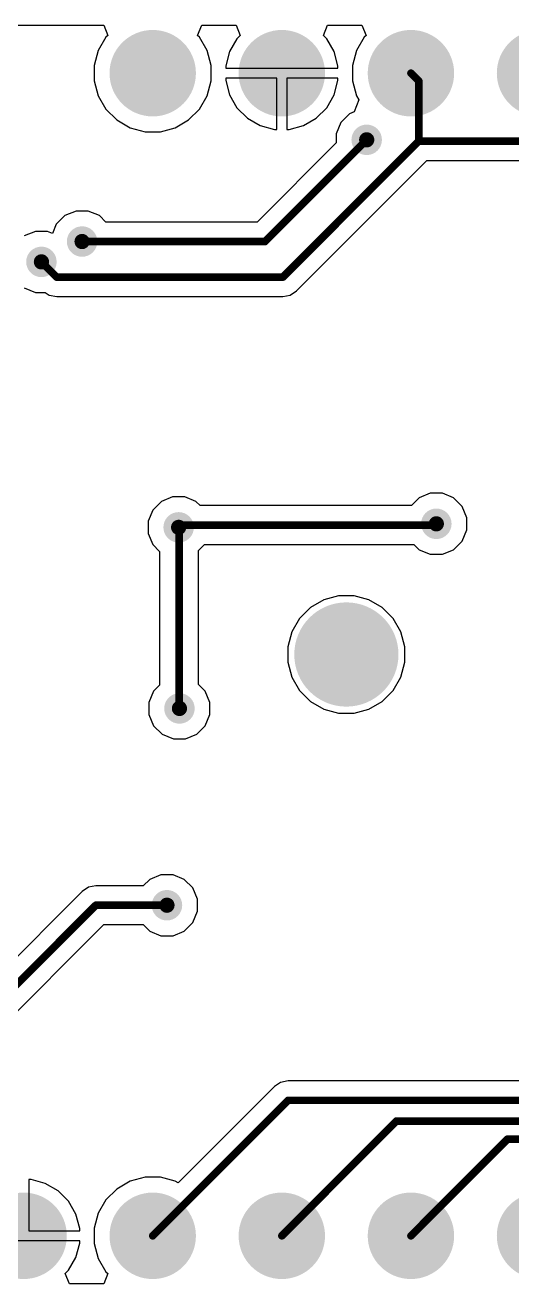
# Model space of a CAD drawing. Header units: inches. Extents: x 0.3 to 40.7, y 0.3 to 25.1.
# Drawn here: x 14.18 to 23.76, y 0.31 to 25.05 of the extents above; entities that cross this region are included whole.
import ezdxf

# ---------------------------------------------------------------- set-up
doc = ezdxf.new("R2010")
doc.units = ezdxf.units.IN
for name, color, linetype in [('BOTTOM', 5, 'Continuous'), ('Pad Holes', 156, 'Continuous'), ('Via Holes', 16, 'Continuous')]:
    doc.layers.add(name, color=color, linetype=linetype)

# ---------------------------------------------------------------- blocks, each defined once
blk = doc.blocks.new('PEC11J_9215F_S0015_2446')
at = {"layer": 'BOTTOM'}
h = blk.add_hatch(color=5, dxfattribs=at)
edge = h.paths.add_edge_path()
edge.add_arc((0, 0), 0.25, 0, 360)
h = blk.add_hatch(color=5, dxfattribs=at)
edge = h.paths.add_edge_path()
edge.add_arc((0, -4.5), 0.25, 0, 360)
at = {"layer": 'Pad Holes'}
h = blk.add_hatch(color=7, dxfattribs=at)
edge = h.paths.add_edge_path()
edge.add_arc((0, 0), 1.025, 0, 360)
h = blk.add_hatch(color=7, dxfattribs=at)
edge = h.paths.add_edge_path()
edge.add_arc((0, -4.825), 0.775, 180, 360)
edge.add_line((0.775, -4.825), (0.775, -4.175))
edge.add_arc((0, -4.175), 0.775, 0, 180)
edge.add_line((-0.775, -4.175), (-0.775, -4.825))
blk = doc.blocks.new('PIN_HEADER_2_54___VERT__1_4POS_F_________1_2447')
at = {"layer": 'BOTTOM'}
h = blk.add_hatch(color=5, dxfattribs=at)
edge = h.paths.add_edge_path()
edge.add_arc((-3.81, 0), 0.85, 0, 360)
h = blk.add_hatch(color=5, dxfattribs=at)
edge = h.paths.add_edge_path()
edge.add_arc((-1.27, 0), 0.85, 0, 360)
h = blk.add_hatch(color=5, dxfattribs=at)
edge = h.paths.add_edge_path()
edge.add_arc((1.27, 0), 0.85, 0, 360)
h = blk.add_hatch(color=5, dxfattribs=at)
edge = h.paths.add_edge_path()
edge.add_arc((3.81, 0), 0.85, 0, 360)
at = {"layer": 'Pad Holes'}
h = blk.add_hatch(color=7, dxfattribs=at)
edge = h.paths.add_edge_path()
edge.add_arc((-3.81, 0), 0.5, 0, 360)
h = blk.add_hatch(color=7, dxfattribs=at)
edge = h.paths.add_edge_path()
edge.add_arc((-1.27, 0), 0.5, 0, 360)
h = blk.add_hatch(color=7, dxfattribs=at)
edge = h.paths.add_edge_path()
edge.add_arc((1.27, 0), 0.5, 0, 360)
h = blk.add_hatch(color=7, dxfattribs=at)
edge = h.paths.add_edge_path()
edge.add_arc((3.81, 0), 0.5, 0, 360)
blk = doc.blocks.new('PIN_HEADER_2_54___VERT__1_10POS_2448')
at = {"layer": 'BOTTOM'}
h = blk.add_hatch(color=5, dxfattribs=at)
edge = h.paths.add_edge_path()
edge.add_arc((-11.43, 0), 0.85, 0, 360)
h = blk.add_hatch(color=5, dxfattribs=at)
edge = h.paths.add_edge_path()
edge.add_arc((-8.89, 0), 0.85, 0, 360)
h = blk.add_hatch(color=5, dxfattribs=at)
edge = h.paths.add_edge_path()
edge.add_arc((-6.35, 0), 0.85, 0, 360)
h = blk.add_hatch(color=5, dxfattribs=at)
edge = h.paths.add_edge_path()
edge.add_arc((-3.81, 0), 0.85, 0, 360)
h = blk.add_hatch(color=5, dxfattribs=at)
edge = h.paths.add_edge_path()
edge.add_arc((-1.27, 0), 0.85, 0, 360)
h = blk.add_hatch(color=5, dxfattribs=at)
edge = h.paths.add_edge_path()
edge.add_arc((1.27, 0), 0.85, 0, 360)
h = blk.add_hatch(color=5, dxfattribs=at)
edge = h.paths.add_edge_path()
edge.add_arc((3.81, 0), 0.85, 0, 360)
h = blk.add_hatch(color=5, dxfattribs=at)
edge = h.paths.add_edge_path()
edge.add_arc((6.35, 0), 0.85, 0, 360)
h = blk.add_hatch(color=5, dxfattribs=at)
edge = h.paths.add_edge_path()
edge.add_arc((8.89, 0), 0.85, 0, 360)
h = blk.add_hatch(color=5, dxfattribs=at)
edge = h.paths.add_edge_path()
edge.add_arc((11.43, 0), 0.85, 0, 360)
at = {"layer": 'Pad Holes'}
h = blk.add_hatch(color=7, dxfattribs=at)
edge = h.paths.add_edge_path()
edge.add_arc((-11.43, 0), 0.5, 0, 360)
h = blk.add_hatch(color=7, dxfattribs=at)
edge = h.paths.add_edge_path()
edge.add_arc((-8.89, 0), 0.5, 0, 360)
h = blk.add_hatch(color=7, dxfattribs=at)
edge = h.paths.add_edge_path()
edge.add_arc((-6.35, 0), 0.5, 0, 360)
h = blk.add_hatch(color=7, dxfattribs=at)
edge = h.paths.add_edge_path()
edge.add_arc((-3.81, 0), 0.5, 0, 360)
h = blk.add_hatch(color=7, dxfattribs=at)
edge = h.paths.add_edge_path()
edge.add_arc((-1.27, 0), 0.5, 0, 360)
h = blk.add_hatch(color=7, dxfattribs=at)
edge = h.paths.add_edge_path()
edge.add_arc((1.27, 0), 0.5, 0, 360)
h = blk.add_hatch(color=7, dxfattribs=at)
edge = h.paths.add_edge_path()
edge.add_arc((3.81, 0), 0.5, 0, 360)
h = blk.add_hatch(color=7, dxfattribs=at)
edge = h.paths.add_edge_path()
edge.add_arc((6.35, 0), 0.5, 0, 360)
h = blk.add_hatch(color=7, dxfattribs=at)
edge = h.paths.add_edge_path()
edge.add_arc((8.89, 0), 0.5, 0, 360)
h = blk.add_hatch(color=7, dxfattribs=at)
edge = h.paths.add_edge_path()
edge.add_arc((11.43, 0), 0.5, 0, 360)

msp = doc.modelspace()

# ---------------------------------------------------------------- hatches: boundary and pattern name
at = {"layer": 'BOTTOM'}
h = msp.add_hatch(color=5, dxfattribs=at)
edge = h.paths.add_edge_path()
edge.add_arc((20.9, 22.8), 0.3, 0, 360)
h = msp.add_hatch(color=5, dxfattribs=at)
edge = h.paths.add_edge_path()
edge.add_arc((15.3, 20.8), 0.3, 0, 360)
h = msp.add_hatch(color=5, dxfattribs=at)
edge = h.paths.add_edge_path()
edge.add_arc((14.5, 20.4), 0.3, 0, 360)
h = msp.add_hatch(color=5, dxfattribs=at)
edge = h.paths.add_edge_path()
edge.add_arc((17.2, 15.18), 0.3, 0, 360)
h = msp.add_hatch(color=5, dxfattribs=at)
edge = h.paths.add_edge_path()
edge.add_arc((22.27, 15.25), 0.3, 0, 360)
h = msp.add_hatch(color=5, dxfattribs=at)
edge = h.paths.add_edge_path()
edge.add_arc((17.216, 11.619), 0.3, 0, 360)
h = msp.add_hatch(color=5, dxfattribs=at)
edge = h.paths.add_edge_path()
edge.add_arc((16.97, 7.75), 0.3, 0, 360)
at = {"layer": 'Via Holes'}
h = msp.add_hatch(color=7, dxfattribs=at)
edge = h.paths.add_edge_path()
edge.add_arc((20.9, 22.8), 0.15, 0, 360)
h = msp.add_hatch(color=7, dxfattribs=at)
edge = h.paths.add_edge_path()
edge.add_arc((15.3, 20.8), 0.15, 0, 360)
h = msp.add_hatch(color=7, dxfattribs=at)
edge = h.paths.add_edge_path()
edge.add_arc((14.5, 20.4), 0.15, 0, 360)
h = msp.add_hatch(color=7, dxfattribs=at)
edge = h.paths.add_edge_path()
edge.add_arc((22.27, 15.25), 0.15, 0, 360)
h = msp.add_hatch(color=7, dxfattribs=at)
edge = h.paths.add_edge_path()
edge.add_arc((17.2, 15.18), 0.15, 0, 360)
h = msp.add_hatch(color=7, dxfattribs=at)
edge = h.paths.add_edge_path()
edge.add_arc((17.216, 11.619), 0.15, 0, 360)
h = msp.add_hatch(color=7, dxfattribs=at)
edge = h.paths.add_edge_path()
edge.add_arc((16.97, 7.75), 0.15, 0, 360)

# ---------------------------------------------------------------- linework, layer by layer
at = {"layer": 'BOTTOM'}
for p, q in [((4.5, 25.054), (15.725, 25.054)), ((15.725, 25.054), (15.808, 24.854)), ((17.572, 24.854), (17.655, 25.054)), ((17.655, 25.054), (18.33, 25.054)), ((18.33, 25.054), (18.413, 24.854)), ((20.047, 24.854), (20.13, 25.054)), ((20.13, 25.054), (20.805, 25.054)), ((20.805, 25.054), (20.888, 24.854)), ((15.77, 24.816), (15.618, 24.554)), ((15.808, 24.854), (15.77, 24.816)), ((17.61, 24.816), (17.572, 24.854)), ((17.762, 24.554), (17.61, 24.816)), ((18.347, 24.788), (18.201, 24.536)), ((18.413, 24.854), (18.347, 24.788)), ((20.113, 24.788), (20.047, 24.854)), ((20.259, 24.536), (20.113, 24.788)), ((20.85, 24.816), (20.698, 24.554)), ((20.888, 24.854), (20.85, 24.816)), ((15.618, 24.554), (15.54, 24.261)), ((17.84, 24.261), (17.762, 24.554)), ((18.201, 24.536), (18.126, 24.255)), ((20.334, 24.255), (20.259, 24.536)), ((20.698, 24.554), (20.62, 24.261)), ((15.54, 24.261), (15.54, 23.959)), ((17.84, 23.959), (17.84, 24.261)), ((18.126, 24.255), (18.126, 24.21)), ((20.334, 24.21), (20.334, 24.255)), ((20.62, 24.261), (20.62, 23.959)), ((18.126, 24.21), (20.334, 24.21)), ((19.13, 24.01), (18.126, 24.01)), ((18.126, 24.01), (18.126, 23.965)), ((19.13, 23.006), (19.13, 24.01)), ((20.334, 24.01), (19.33, 24.01)), ((19.33, 24.01), (19.33, 23.006)), ((20.334, 23.965), (20.334, 24.01)), ((15.54, 23.959), (15.618, 23.666)), ((17.762, 23.666), (17.84, 23.959)), ((18.126, 23.965), (18.201, 23.684)), ((20.259, 23.684), (20.334, 23.965)), ((20.62, 23.959), (20.698, 23.666)), ((15.618, 23.666), (15.77, 23.404)), ((17.61, 23.404), (17.762, 23.666)), ((18.201, 23.684), (18.347, 23.432)), ((20.113, 23.432), (20.259, 23.684)), ((20.745, 23.584), (20.652, 23.347)), ((20.698, 23.666), (20.745, 23.585)), ((20.745, 23.585), (20.745, 23.584)), ((15.77, 23.404), (15.984, 23.19)), ((17.396, 23.19), (17.61, 23.404)), ((18.347, 23.432), (18.552, 23.227)), ((19.908, 23.227), (20.113, 23.432)), ((20.56, 23.309), (20.391, 23.14)), ((20.652, 23.347), (20.56, 23.309)), ((15.984, 23.19), (16.246, 23.038)), ((16.246, 23.038), (16.539, 22.96)), ((16.841, 22.96), (17.134, 23.038)), ((17.134, 23.038), (17.396, 23.19)), ((18.552, 23.227), (18.804, 23.081)), ((18.804, 23.081), (19.085, 23.006)), ((19.375, 23.006), (19.656, 23.081)), ((19.656, 23.081), (19.908, 23.227)), ((20.391, 23.14), (20.3, 22.919)), ((16.539, 22.96), (16.841, 22.96)), ((19.085, 23.006), (19.13, 23.006)), ((19.33, 23.006), (19.375, 23.006)), ((20.3, 22.919), (20.3, 22.741)), ((20.3, 22.741), (18.742, 21.182)), ((19.52, 19.83), (22.085, 22.394)), ((22.085, 22.394), (24.869, 22.394)), ((14.96, 21.309), (14.791, 21.14)), ((15.181, 21.4), (14.96, 21.309)), ((15.419, 21.4), (15.181, 21.4)), ((15.64, 21.309), (15.419, 21.4)), ((15.766, 21.182), (15.64, 21.309)), ((14.791, 21.14), (14.717, 20.96)), ((18.742, 21.182), (15.766, 21.182)), ((14.381, 21), (14.16, 20.909)), ((14.619, 21), (14.381, 21)), ((14.717, 20.96), (14.619, 21)), ((14.16, 19.891), (14.381, 19.8)), ((14.381, 19.8), (14.574, 19.8)), ((14.574, 19.8), (14.654, 19.747)), ((19.396, 19.747), (19.52, 19.83)), ((14.654, 19.747), (14.8, 19.718)), ((14.8, 19.718), (19.25, 19.718)), ((19.25, 19.718), (19.396, 19.747)), ((22.151, 15.85), (21.93, 15.759)), ((22.389, 15.85), (22.151, 15.85)), ((22.61, 15.759), (22.389, 15.85)), ((16.86, 15.689), (16.691, 15.52)), ((17.081, 15.78), (16.86, 15.689)), ((17.319, 15.78), (17.081, 15.78)), ((17.54, 15.689), (17.319, 15.78)), ((17.621, 15.607), (17.54, 15.689)), ((21.779, 15.607), (17.621, 15.607)), ((21.93, 15.759), (21.779, 15.607)), ((22.779, 15.59), (22.61, 15.759)), ((16.691, 15.52), (16.6, 15.299)), ((22.87, 15.369), (22.779, 15.59)), ((22.87, 15.131), (22.87, 15.369)), ((16.6, 15.299), (16.6, 15.061)), ((22.779, 14.91), (22.87, 15.131)), ((16.6, 15.061), (16.691, 14.84)), ((22.61, 14.741), (22.779, 14.91)), ((16.691, 14.84), (16.826, 14.706)), ((16.826, 14.706), (16.826, 12.078)), ((17.59, 14.722), (17.709, 14.84)), ((17.59, 12.093), (17.59, 14.722)), ((17.709, 14.84), (17.71, 14.843)), ((17.71, 14.843), (21.829, 14.843)), ((21.829, 14.843), (21.93, 14.741)), ((21.93, 14.741), (22.151, 14.65)), ((22.151, 14.65), (22.389, 14.65)), ((22.389, 14.65), (22.61, 14.741)), ((20.055, 13.754), (19.793, 13.602)), ((20.348, 13.832), (20.055, 13.754)), ((20.652, 13.832), (20.348, 13.832)), ((20.945, 13.754), (20.652, 13.832)), ((21.207, 13.602), (20.945, 13.754)), ((19.578, 13.387), (19.427, 13.125)), ((19.793, 13.602), (19.578, 13.387)), ((21.422, 13.387), (21.207, 13.602)), ((21.574, 13.125), (21.422, 13.387)), ((19.427, 13.125), (19.348, 12.832)), ((21.652, 12.832), (21.574, 13.125)), ((19.348, 12.832), (19.348, 12.528)), ((21.652, 12.528), (21.652, 12.832)), ((19.348, 12.528), (19.427, 12.235)), ((21.574, 12.235), (21.652, 12.528)), ((19.427, 12.235), (19.578, 11.973)), ((21.422, 11.973), (21.574, 12.235)), ((16.707, 11.959), (16.616, 11.739)), ((16.826, 12.078), (16.707, 11.959)), ((17.724, 11.959), (17.59, 12.093)), ((17.816, 11.739), (17.724, 11.959)), ((19.578, 11.973), (19.793, 11.758)), ((21.207, 11.758), (21.422, 11.973)), ((16.616, 11.739), (16.616, 11.5)), ((17.816, 11.5), (17.816, 11.739)), ((19.793, 11.758), (20.055, 11.607)), ((20.945, 11.607), (21.207, 11.758)), ((16.616, 11.5), (16.707, 11.279)), ((17.724, 11.279), (17.816, 11.5)), ((20.055, 11.607), (20.348, 11.528)), ((20.348, 11.528), (20.652, 11.528)), ((20.652, 11.528), (20.945, 11.607)), ((16.707, 11.279), (16.876, 11.111)), ((17.556, 11.111), (17.724, 11.279)), ((16.876, 11.111), (17.096, 11.019)), ((17.096, 11.019), (17.335, 11.019)), ((17.335, 11.019), (17.556, 11.111)), ((16.63, 8.259), (16.504, 8.132)), ((16.851, 8.35), (16.63, 8.259)), ((17.089, 8.35), (16.851, 8.35)), ((17.31, 8.259), (17.089, 8.35)), ((17.479, 8.09), (17.31, 8.259)), ((15.3, 8.02), (9.569, 2.29)), ((15.424, 8.103), (15.3, 8.02)), ((15.57, 8.132), (15.424, 8.103)), ((16.504, 8.132), (15.57, 8.132)), ((17.57, 7.869), (17.479, 8.09)), ((17.57, 7.631), (17.57, 7.869)), ((17.479, 7.41), (17.57, 7.631)), ((10.11, 1.749), (15.728, 7.368)), ((15.728, 7.368), (16.504, 7.368)), ((16.504, 7.368), (16.63, 7.241)), ((16.63, 7.241), (16.851, 7.15)), ((17.089, 7.15), (17.31, 7.241)), ((17.31, 7.241), (17.479, 7.41)), ((16.851, 7.15), (17.089, 7.15)), ((19.207, 4.267), (19.083, 4.184)), ((19.354, 4.296), (19.207, 4.267)), ((26.157, 4.296), (19.354, 4.296)), ((19.083, 4.184), (17.189, 2.29)), ((14.295, 2.354), (14.25, 2.354)), ((14.25, 2.354), (14.25, 1.35)), ((14.576, 2.279), (14.295, 2.354)), ((14.828, 2.133), (14.576, 2.279)), ((16.246, 2.322), (15.984, 2.17)), ((16.539, 2.4), (16.246, 2.322)), ((16.841, 2.4), (16.539, 2.4)), ((17.134, 2.322), (16.841, 2.4)), ((17.189, 2.29), (17.134, 2.322)), ((15.033, 1.928), (14.828, 2.133)), ((15.984, 2.17), (15.77, 1.956)), ((15.179, 1.676), (15.033, 1.928)), ((15.77, 1.956), (15.618, 1.694)), ((15.254, 1.395), (15.179, 1.676)), ((15.618, 1.694), (15.54, 1.401)), ((14.25, 1.35), (15.254, 1.35)), ((15.254, 1.35), (15.254, 1.395)), ((15.54, 1.401), (15.54, 1.099)), ((15.254, 1.15), (13.046, 1.15)), ((15.179, 0.824), (15.254, 1.105)), ((15.254, 1.105), (15.254, 1.15)), ((15.54, 1.099), (15.618, 0.806)), ((15.033, 0.572), (15.179, 0.824)), ((15.618, 0.806), (15.77, 0.544)), ((14.967, 0.506), (15.033, 0.572)), ((15.05, 0.306), (14.967, 0.506)), ((15.808, 0.506), (15.725, 0.306)), ((15.77, 0.544), (15.808, 0.506)), ((15.725, 0.306), (15.05, 0.306))]:
    msp.add_line(p, q, dxfattribs=at)
at = {"layer": 'BOTTOM', "const_width": 0.15}
for points in [[(21.77, 24.11), (21.926, 23.954)], [(21.926, 22.776), (21.926, 23.954)], [(18.9, 20.8), (20.9, 22.8)], [(19.25, 20.1), (21.926, 22.776)], [(21.926, 22.776), (24.869, 22.776)], [(15.3, 20.8), (18.9, 20.8)], [(14.5, 20.4), (14.8, 20.1)], [(14.8, 20.1), (19.25, 20.1)], [(17.2, 15.18), (17.245, 15.225)], [(17.2, 15.18), (17.208, 15.172)], [(17.208, 11.627), (17.208, 15.172)], [(17.245, 15.225), (22.245, 15.225)], [(22.245, 15.225), (22.27, 15.25)], [(17.208, 11.627), (17.216, 11.619)], [(9.07, 1.25), (15.57, 7.75)], [(15.57, 7.75), (16.97, 7.75)], [(16.69, 1.25), (19.354, 3.914)], [(19.354, 3.914), (26.316, 3.914)], [(19.23, 1.25), (21.487, 3.507)], [(21.487, 3.507), (26.409, 3.507)], [(21.77, 1.25), (23.671, 3.151)], [(23.671, 3.151), (26.553, 3.151)]]:
    msp.add_lwpolyline(points, dxfattribs=at)
at = {"layer": 'BOTTOM', "const_width": 0.075}
for points in [[(21.733, 24.11, 1), (21.808, 24.11, 1)], [(21.889, 23.954, 1), (21.964, 23.954, 1)], [(21.889, 23.954, 1), (21.964, 23.954, 1)], [(20.862, 22.8, 1), (20.937, 22.8, 1)], [(21.889, 22.776, 1), (21.964, 22.776, 1)], [(21.889, 22.776, 1), (21.964, 22.776, 1)], [(21.889, 22.776, 1), (21.964, 22.776, 1)], [(15.262, 20.8, 1), (15.338, 20.8, 1)], [(18.862, 20.8, 1), (18.937, 20.8, 1)], [(18.862, 20.8, 1), (18.937, 20.8, 1)], [(14.462, 20.4, 1), (14.537, 20.4, 1)], [(14.762, 20.1, 1), (14.837, 20.1, 1)], [(14.762, 20.1, 1), (14.837, 20.1, 1)], [(19.213, 20.1, 1), (19.288, 20.1, 1)], [(19.213, 20.1, 1), (19.288, 20.1, 1)], [(17.163, 15.18, 1), (17.238, 15.18, 1)], [(17.163, 15.18, 1), (17.238, 15.18, 1)], [(17.17, 15.172, 1), (17.245, 15.172, 1)], [(17.17, 15.172, 1), (17.245, 15.172, 1)], [(17.208, 15.225, 1), (17.283, 15.225, 1)], [(17.208, 15.225, 1), (17.283, 15.225, 1)], [(22.208, 15.225, 1), (22.283, 15.225, 1)], [(22.208, 15.225, 1), (22.283, 15.225, 1)], [(22.233, 15.25, 1), (22.308, 15.25, 1)], [(17.17, 11.627, 1), (17.245, 11.627, 1)], [(17.17, 11.627, 1), (17.245, 11.627, 1)], [(17.178, 11.619, 1), (17.253, 11.619, 1)], [(15.533, 7.75, 1), (15.608, 7.75, 1)], [(15.533, 7.75, 1), (15.608, 7.75, 1)], [(16.933, 7.75, 1), (17.008, 7.75, 1)], [(19.316, 3.914, 1), (19.391, 3.914, 1)], [(19.316, 3.914, 1), (19.391, 3.914, 1)], [(21.449, 3.507, 1), (21.524, 3.507, 1)], [(21.449, 3.507, 1), (21.524, 3.507, 1)], [(23.633, 3.151, 1), (23.708, 3.151, 1)], [(23.633, 3.151, 1), (23.708, 3.151, 1)], [(16.653, 1.25, 1), (16.728, 1.25, 1)], [(19.193, 1.25, 1), (19.268, 1.25, 1)], [(21.733, 1.25, 1), (21.808, 1.25, 1)]]:
    msp.add_lwpolyline(points, format="xyb", close=True, dxfattribs=at)

# ---------------------------------------------------------------- block references
for name, p in [('PIN_HEADER_2_54___VERT__1_4POS_F_________1_2447', (20.5, 24.11)), ('PIN_HEADER_2_54___VERT__1_10POS_2448', (20.5, 1.25))]:
    msp.add_blockref(name, p)
at = {"rotation": 90}
msp.add_blockref('PEC11J_9215F_S0015_2446', (20.5, 12.68), dxfattribs=at)

doc.saveas('drawing.dxf')
